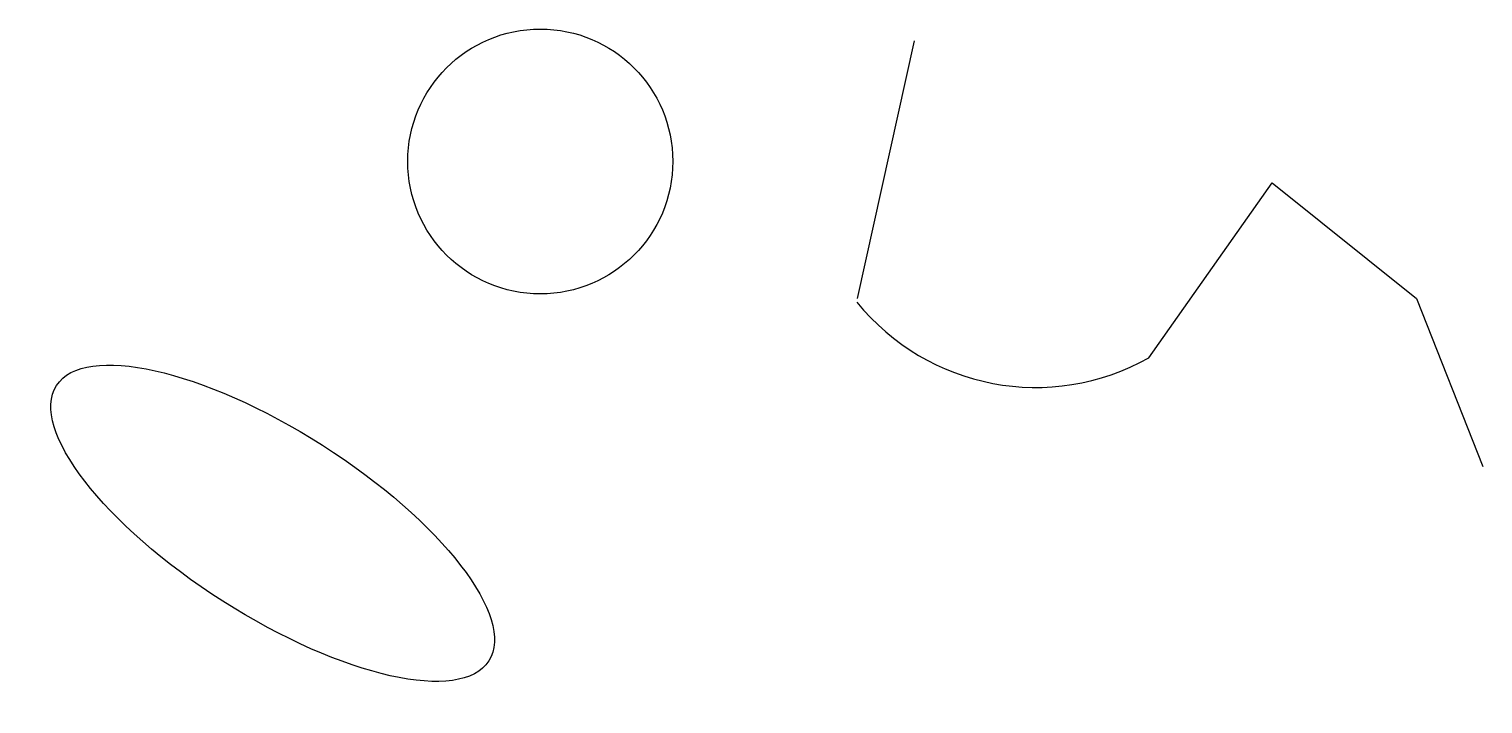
# Model space of a CAD drawing. Header units: inches. Extents: x 2.4 to 27.4, y 8.6 to 54.5.
# Drawn here: x 2.42 to 26.22, y 8.55 to 19.61 of the extents above.
import ezdxf

# ---------------------------------------------------------------- set-up
doc = ezdxf.new("R2010")
doc.units = ezdxf.units.IN
doc.header["$MEASUREMENT"] = 0

msp = doc.modelspace()

# ---------------------------------------------------------------- linework, layer by layer
msp.add_line((15.982, 15.192), (16.912, 19.413))
msp.add_lwpolyline([(20.751, 14.224), (22.767, 17.089), (25.133, 15.192), (26.218, 12.442)])
msp.add_circle((10.786, 17.438), 2.169)
msp.add_arc((18.898, 17.504), 3.767, 218.9704, 299.457)
msp.add_ellipse((6.405, 11.513), major_axis=(-3.538, 2.254), ratio=0.36121)

doc.saveas('drawing.dxf')
